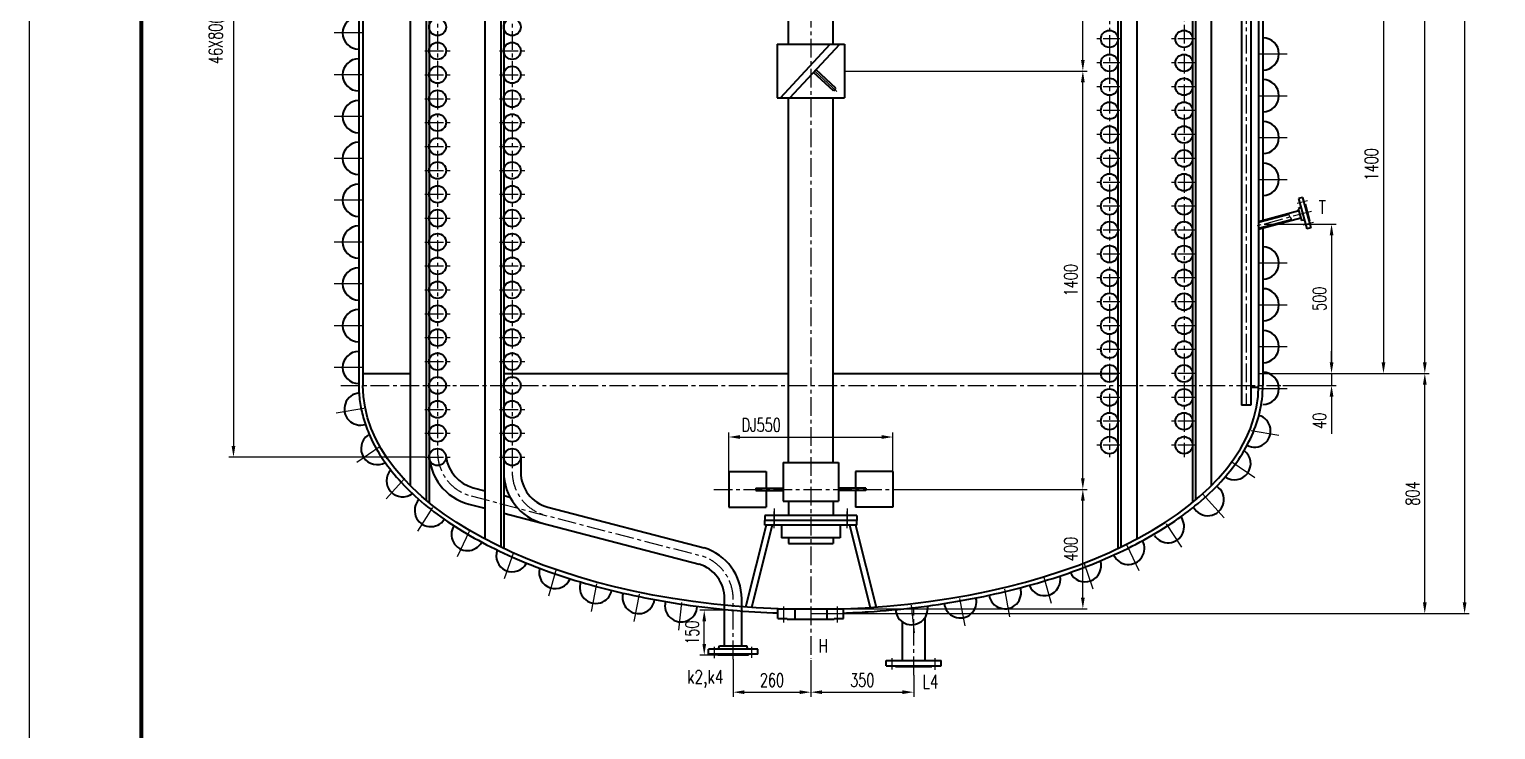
# Model space of a CAD drawing. Extents: x -25301 to -330, y -13680 to -1065.
# Drawn here: x -9240 to -4329, y -9364 to -7020 of the extents above; entities that cross this region are included whole.
import ezdxf
from ezdxf.enums import TextEntityAlignment as Align

# ---------------------------------------------------------------- set-up
doc = ezdxf.new("R2010")
doc.units = 0
doc.header["$LTSCALE"] = 50
doc.header["$MEASUREMENT"] = 0
doc.linetypes.add('CENTER', pattern=[2, 1.25, -0.25, 0.25, -0.25])
doc.layers.get('0').update_dxf_attribs({"linetype": 'CONTINUOUS'})
doc.layers.get('DEFPOINTS').update_dxf_attribs({"linetype": 'CONTINUOUS'})
doc.layers.add('1', color=7, linetype='CONTINUOUS', lineweight=40)
doc.layers.add('2', color=1, linetype='CONTINUOUS', lineweight=40)
doc.layers.add('3', color=3, linetype='CENTER')
doc.styles.add('HZ', font='romans.shx', dxfattribs={"width": 0.7, "bigfont": 'hz1.shx'})
doc.styles.add('HZ1', font='romans.shx', dxfattribs={"width": 0.7, "bigfont": 'hz1.shx'})
doc.dimstyles.new('STANDARD$0', dxfattribs={"dimscale": 15, "dimtxt": 3, "dimasz": 2.5, "dimexe": 1, "dimexo": 0, "dimgap": 1.2, "dimtad": 1, "dimdec": 0, "dimzin": 0, "dimdsep": 46, "dimtxsty": 'HZ1', "dimcen": 0, "dimclrd": 7, "dimclre": 7, "dimclrt": 7, "dimadec": 0, "dimazin": 0, "dimtfac": 1.6, "dimtdec": 0, "dimtmove": 0, "dimatfit": 3, "dimfxl": 1, "dimtolj": 1, "dimtzin": 0, "dimarcsym": 0})

# ---------------------------------------------------------------- blocks, each defined once
blk = doc.blocks.new('*D60')
at = {"color": 7, "linetype": 'ByBlock', "lineweight": -2}
for p, q in [((-5108.7, -4571.8), (-4551.2, -4571.8)), ((-4566.2, -8134.3), (-4566.2, -4609.3)), ((-4963.9, -8171.8), (-4551.2, -8171.8))]:
    blk.add_line(p, q, dxfattribs=at)
at = {"color": 7, "linetype": 'ByBlock'}
for points in [[(-4572.4, -4609.3), (-4559.9, -4609.3), (-4566.2, -4571.8)], [(-4572.4, -8134.3), (-4559.9, -8134.3), (-4566.2, -8171.8)]]:
    blk.add_solid(points, dxfattribs=at)
at = {"layer": 'DEFPOINTS', "color": 0, "linetype": 'ByBlock'}
for p in [(-5108.7, -4571.8), (-4566.2, -4571.8), (-4963.9, -8171.8)]:
    blk.add_point(p, dxfattribs=at)
at = {"color": 7, "linetype": 'ByBlock', "insert": (-4606.7, -6371.8), "char_height": 45, "attachment_point": 5, "rotation": 90, "style": 'HZ1'}
blk.add_mtext('\\A1;3600', dxfattribs=at)
blk = doc.blocks.new('*D61')
at = {"color": 7, "linetype": 'ByBlock', "lineweight": -2}
for p, q in [((-8455.5, -4771.8), (-8571.4, -4771.8)), ((-8556.4, -4809.3), (-8556.4, -8414.3)), ((-7915.1, -8451.8), (-8571.4, -8451.8))]:
    blk.add_line(p, q, dxfattribs=at)
at = {"color": 7, "linetype": 'ByBlock'}
for points in [[(-8562.7, -4809.3), (-8550.2, -4809.3), (-8556.4, -4771.8)], [(-8562.7, -8414.3), (-8550.2, -8414.3), (-8556.4, -8451.8)]]:
    blk.add_solid(points, dxfattribs=at)
at = {"layer": 'DEFPOINTS', "color": 0, "linetype": 'ByBlock'}
for p in [(-8455.5, -4771.8), (-8556.4, -8451.8), (-7915.1, -8451.8)]:
    blk.add_point(p, dxfattribs=at)
at = {"color": 7, "linetype": 'ByBlock', "insert": (-8608.7, -6977.7), "char_height": 45, "attachment_point": 5, "rotation": 90, "style": 'HZ1'}
blk.add_mtext('\\A1;46X80(=3680)', dxfattribs=at)
blk = doc.blocks.new('*D62')
at = {"color": 7, "lineweight": -2}
for p, q in [((-4629, -8171.8), (-4551.2, -8171.8)), ((-4566.2, -8938.3), (-4566.2, -8209.3)), ((-6622.7, -8975.8), (-4551.2, -8975.8))]:
    blk.add_line(p, q, dxfattribs=at)
at = {"color": 7}
for points in [[(-4572.4, -8209.3), (-4559.9, -8209.3), (-4566.2, -8171.8)], [(-4572.4, -8938.3), (-4559.9, -8938.3), (-4566.2, -8975.8)]]:
    blk.add_solid(points, dxfattribs=at)
at = {"layer": 'DEFPOINTS', "color": 0}
for p in [(-4629, -8171.8), (-4566.2, -8171.8), (-6622.7, -8975.8)]:
    blk.add_point(p, dxfattribs=at)
at = {"color": 7, "insert": (-4606.7, -8573.8), "char_height": 45, "attachment_point": 5, "rotation": 90, "style": 'HZ1'}
blk.add_mtext('\\A1;804', dxfattribs=at)
blk = doc.blocks.new('*D63')
at = {"color": 7, "lineweight": -2}
for p, q in [((-6297.7, -8559.8), (-5696.5, -8559.8)), ((-5711.5, -8922.3), (-5711.5, -8597.3)), ((-6622.7, -8959.8), (-5696.5, -8959.8))]:
    blk.add_line(p, q, dxfattribs=at)
at = {"color": 7}
for points in [[(-5717.8, -8597.3), (-5705.3, -8597.3), (-5711.5, -8559.8)], [(-5717.8, -8922.3), (-5705.3, -8922.3), (-5711.5, -8959.8)]]:
    blk.add_solid(points, dxfattribs=at)
at = {"layer": 'DEFPOINTS', "color": 0}
for p in [(-6297.7, -8559.8), (-5711.5, -8559.8), (-6622.7, -8959.8)]:
    blk.add_point(p, dxfattribs=at)
at = {"color": 7, "insert": (-5752, -8759.8), "char_height": 45, "attachment_point": 5, "rotation": 90, "style": 'HZ1'}
blk.add_mtext('\\A1;400', dxfattribs=at)
blk = doc.blocks.new('*D64')
at = {"color": 7, "lineweight": -2}
for p, q in [((-6278.1, -9182.2), (-6278.1, -9253.8)), ((-6622.7, -9192.6), (-6622.7, -9253.8)), ((-6585.2, -9238.8), (-6315.6, -9238.8))]:
    blk.add_line(p, q, dxfattribs=at)
at = {"color": 7}
for points in [[(-6585.2, -9232.5), (-6585.2, -9245), (-6622.7, -9238.8)], [(-6315.6, -9232.5), (-6315.6, -9245), (-6278.1, -9238.8)]]:
    blk.add_solid(points, dxfattribs=at)
at = {"layer": 'DEFPOINTS', "color": 0}
for p in [(-6278.1, -9182.2), (-6622.7, -9192.6), (-6278.1, -9238.8)]:
    blk.add_point(p, dxfattribs=at)
at = {"color": 7, "insert": (-6450.4, -9198.3), "char_height": 45, "attachment_point": 5, "style": 'HZ1'}
blk.add_mtext('\\A1;350', dxfattribs=at)
blk = doc.blocks.new('*D65')
at = {"color": 7, "lineweight": -2}
for p, q in [((-6882.7, -9128.5), (-6882.7, -9253.8)), ((-6622.7, -9131.5), (-6622.7, -9253.8)), ((-6845.2, -9238.8), (-6660.2, -9238.8))]:
    blk.add_line(p, q, dxfattribs=at)
at = {"color": 7}
for points in [[(-6845.2, -9232.5), (-6845.2, -9245), (-6882.7, -9238.8)], [(-6660.2, -9232.5), (-6660.2, -9245), (-6622.7, -9238.8)]]:
    blk.add_solid(points, dxfattribs=at)
at = {"layer": 'DEFPOINTS', "color": 0}
for p in [(-6882.7, -9128.5), (-6622.7, -9131.5), (-6622.7, -9238.8)]:
    blk.add_point(p, dxfattribs=at)
at = {"color": 7, "insert": (-6752.7, -9198.3), "char_height": 45, "attachment_point": 5, "style": 'HZ1'}
blk.add_mtext('\\A1;260', dxfattribs=at)
blk = doc.blocks.new('*D66')
at = {"color": 7, "lineweight": -2}
for p, q in [((-6882.7, -8964.5), (-6994.6, -8964.5)), ((-6979.6, -9076.9), (-6979.6, -9002)), ((-6882.7, -9114.4), (-6994.6, -9114.4))]:
    blk.add_line(p, q, dxfattribs=at)
at = {"color": 7}
for points in [[(-6985.8, -9002), (-6973.3, -9002), (-6979.6, -8964.5)], [(-6985.8, -9076.9), (-6973.3, -9076.9), (-6979.6, -9114.4)]]:
    blk.add_solid(points, dxfattribs=at)
at = {"layer": 'DEFPOINTS', "color": 0}
for p in [(-6979.6, -8964.5), (-6882.7, -8964.5), (-6882.7, -9114.4)]:
    blk.add_point(p, dxfattribs=at)
at = {"color": 7, "insert": (-7020.1, -9039.4), "char_height": 45, "attachment_point": 5, "rotation": 90, "style": 'HZ1'}
blk.add_mtext('\\A1;150', dxfattribs=at)
blk = doc.blocks.new('*D69')
at = {"color": 7, "lineweight": -2}
for p, q in [((-6510.2, -7159.4), (-5696.5, -7159.4)), ((-5711.5, -8522.3), (-5711.5, -7196.9)), ((-6297.7, -8559.8), (-5696.5, -8559.8))]:
    blk.add_line(p, q, dxfattribs=at)
at = {"color": 7}
for points in [[(-5717.8, -7196.9), (-5705.3, -7196.9), (-5711.5, -7159.4)], [(-5717.8, -8522.3), (-5705.3, -8522.3), (-5711.5, -8559.8)]]:
    blk.add_solid(points, dxfattribs=at)
at = {"layer": 'DEFPOINTS', "color": 0}
for p in [(-6510.2, -7159.4), (-5711.5, -7159.4), (-6297.7, -8559.8)]:
    blk.add_point(p, dxfattribs=at)
at = {"color": 7, "insert": (-5752, -7859.6), "char_height": 45, "attachment_point": 5, "rotation": 90, "style": 'HZ1'}
blk.add_mtext('\\A1;1400', dxfattribs=at)
blk = doc.blocks.new('*D70')
at = {"color": 7, "lineweight": -2}
for p, q in [((-4878.5, -8134.3), (-4878.5, -8096.8)), ((-5122.7, -8171.8), (-4863.5, -8171.8)), ((-4878.5, -8171.8), (-4878.5, -8211.8)), ((-5041.6, -8211.8), (-4863.5, -8211.8)), ((-4878.5, -8249.3), (-4878.5, -8373.8))]:
    blk.add_line(p, q, dxfattribs=at)
at = {"color": 7}
for points in [[(-4884.7, -8134.3), (-4872.2, -8134.3), (-4878.5, -8171.8)], [(-4884.7, -8249.3), (-4872.2, -8249.3), (-4878.5, -8211.8)]]:
    blk.add_solid(points, dxfattribs=at)
at = {"layer": 'DEFPOINTS', "color": 0}
for p in [(-5122.7, -8171.8), (-5041.6, -8211.8), (-4878.5, -8211.8)]:
    blk.add_point(p, dxfattribs=at)
at = {"color": 7, "insert": (-4919, -8330.3), "char_height": 45, "attachment_point": 5, "rotation": 90, "style": 'HZ1'}
blk.add_mtext('\\A1;40', dxfattribs=at)
blk = doc.blocks.new('*D71')
at = {"color": 7, "linetype": 'ByBlock', "lineweight": -2}
for p, q in [((-5897.5, -5759.4), (-5696.5, -5759.4)), ((-5711.5, -7121.9), (-5711.5, -5796.9)), ((-6510.2, -7159.4), (-5696.5, -7159.4))]:
    blk.add_line(p, q, dxfattribs=at)
at = {"color": 7, "linetype": 'ByBlock'}
for points in [[(-5717.8, -5796.9), (-5705.3, -5796.9), (-5711.5, -5759.4)], [(-5717.8, -7121.9), (-5705.3, -7121.9), (-5711.5, -7159.4)]]:
    blk.add_solid(points, dxfattribs=at)
at = {"layer": 'DEFPOINTS', "color": 0, "linetype": 'ByBlock'}
for p in [(-5897.5, -5759.4), (-5711.5, -5759.4), (-6510.2, -7159.4)]:
    blk.add_point(p, dxfattribs=at)
at = {"color": 7, "linetype": 'ByBlock', "insert": (-5752, -6459.4), "char_height": 45, "attachment_point": 5, "rotation": 90, "style": 'HZ1'}
blk.add_mtext('\\A1;1400', dxfattribs=at)
blk = doc.blocks.new('*D85')
at = {"color": 7, "lineweight": -2}
for p, q in [((-5122.7, -6771.8), (-4689.5, -6771.8)), ((-4704.5, -6809.3), (-4704.5, -8134.3)), ((-4963.9, -8171.8), (-4689.5, -8171.8))]:
    blk.add_line(p, q, dxfattribs=at)
at = {"color": 7}
for points in [[(-4710.8, -6809.3), (-4698.3, -6809.3), (-4704.5, -6771.8)], [(-4710.8, -8134.3), (-4698.3, -8134.3), (-4704.5, -8171.8)]]:
    blk.add_solid(points, dxfattribs=at)
at = {"layer": 'DEFPOINTS', "color": 0}
for p in [(-5122.7, -6771.8), (-4963.9, -8171.8), (-4704.5, -8171.8)]:
    blk.add_point(p, dxfattribs=at)
at = {"color": 7, "insert": (-4745, -7471.8), "char_height": 45, "attachment_point": 5, "rotation": 90, "style": 'HZ1'}
blk.add_mtext('\\A1;1400', dxfattribs=at)
blk = doc.blocks.new('*D86')
at = {"color": 7, "lineweight": -2}
for p, q in [((-5104.7, -7671.8), (-4863.5, -7671.8)), ((-4878.5, -7709.3), (-4878.5, -8134.3)), ((-4993.1, -8171.8), (-4863.5, -8171.8))]:
    blk.add_line(p, q, dxfattribs=at)
at = {"color": 7}
for points in [[(-4884.7, -7709.3), (-4872.2, -7709.3), (-4878.5, -7671.8)], [(-4884.7, -8134.3), (-4872.2, -8134.3), (-4878.5, -8171.8)]]:
    blk.add_solid(points, dxfattribs=at)
at = {"layer": 'DEFPOINTS', "color": 0}
for p in [(-5104.7, -7671.8), (-4993.1, -8171.8), (-4878.5, -8171.8)]:
    blk.add_point(p, dxfattribs=at)
at = {"color": 7, "insert": (-4919, -7921.8), "char_height": 45, "attachment_point": 5, "rotation": 90, "style": 'HZ1'}
blk.add_mtext('\\A1;500', dxfattribs=at)
blk = doc.blocks.new('*D87')
at = {"color": 7, "lineweight": -2}
for p, q in [((-6897.7, -8499.8), (-6897.7, -8369.5)), ((-6860.2, -8384.5), (-6385.2, -8384.5)), ((-6347.7, -8499.8), (-6347.7, -8369.5))]:
    blk.add_line(p, q, dxfattribs=at)
at = {"color": 7}
for points in [[(-6860.2, -8378.2), (-6860.2, -8390.7), (-6897.7, -8384.5)], [(-6385.2, -8378.2), (-6385.2, -8390.7), (-6347.7, -8384.5)]]:
    blk.add_solid(points, dxfattribs=at)
at = {"layer": 'DEFPOINTS', "color": 0}
for p in [(-6347.7, -8384.5), (-6897.7, -8499.8), (-6347.7, -8499.8)]:
    blk.add_point(p, dxfattribs=at)
at = {"color": 7, "insert": (-6788.7, -8344), "char_height": 45, "attachment_point": 5, "style": 'HZ1'}
blk.add_mtext('\\A1;DJ550', dxfattribs=at)
blk = doc.blocks.new('*D91')
at = {"color": 7, "lineweight": -2}
for p, q in [((-6622.7, -1390.4), (-4417.9, -1390.4)), ((-4432.9, -1427.9), (-4432.9, -8938.3)), ((-6622.7, -8975.8), (-4417.9, -8975.8))]:
    blk.add_line(p, q, dxfattribs=at)
at = {"color": 7}
for points in [[(-4439.1, -1427.9), (-4426.6, -1427.9), (-4432.9, -1390.4)], [(-4439.1, -8938.3), (-4426.6, -8938.3), (-4432.9, -8975.8)]]:
    blk.add_solid(points, dxfattribs=at)
at = {"layer": 'DEFPOINTS', "color": 0}
for p in [(-6622.7, -1390.4), (-6622.7, -8975.8), (-4432.9, -8975.8)]:
    blk.add_point(p, dxfattribs=at)
at = {"color": 7, "insert": (-4473.4, -5183.1), "char_height": 45, "attachment_point": 5, "rotation": 90, "style": 'HZ1'}
blk.add_mtext('\\A1;~7585', dxfattribs=at)

msp = doc.modelspace()

# ---------------------------------------------------------------- linework, layer by layer
for p, q in [((-9240.2, -1064.7), (-9240.2, -13679.7)), ((-6535.7, -7227.5), (-6609.1, -7159.4))]:
    msp.add_line(p, q)
at = {"const_width": 13.5}
msp.add_lwpolyline([(-480.2, -13529.7), (-480.2, -1214.7), (-8865.2, -1214.7), (-8865.2, -13529.7)], dxfattribs=at)
for centre, radius, start, end in [((-5004.8, -7635.6), 17.8, 184.1759, 225.9247), ((-5024.9, -7658.4), 12.7, 352.5653, 52.1564)]:
    msp.add_arc(centre, radius, start, end)
at = {"layer": '1', "color": 1}
for p, q in [((-5180.3, -4538.5), (-5180.3, -8277.9)), ((-5148.3, -4538.5), (-5148.3, -8277.9)), ((-7714.2, -4800.3), (-7714.2, -8726.3)), ((-7661.2, -4800.3), (-7661.2, -8753)), ((-7651.2, -4800.3), (-7651.2, -8757.8)), ((-5594.2, -4800.3), (-5594.2, -8757.8)), ((-5584.2, -4800.3), (-5584.2, -8753)), ((-5531.2, -4800.3), (-5531.2, -8726.3)), ((-5344.2, -4800.3), (-5344.2, -8604.1)), ((-5334.2, -4800.3), (-5334.2, -8595.8)), ((-5281.2, -4800.3), (-5281.2, -8547.4)), ((-6697.7, -7069.4), (-6697.7, -5849.4)), ((-6547.7, -7069.4), (-6547.7, -5849.4)), ((-7964.2, -6423.3), (-7964.2, -8547.4)), ((-7911.2, -6423.3), (-7911.2, -8595.8)), ((-7901.2, -6423.3), (-7901.2, -8604.1)), ((-8136.7, -6703.3), (-8136.7, -8211.8)), ((-8122.7, -6703.3), (-8122.7, -8211.8)), ((-5122.7, -6788.1), (-5122.7, -8211.8)), ((-5108.7, -6793.2), (-5108.7, -7658.9)), ((-6697.7, -8469.8), (-6697.7, -7249.4)), ((-6547.7, -8469.8), (-6547.7, -7249.4)), ((-5108.7, -7684.8), (-5108.7, -8211.8)), ((-8122.7, -8171.8), (-7964.2, -8171.8)), ((-7651.2, -8171.8), (-6697.7, -8171.8)), ((-6547.7, -8171.8), (-5594.2, -8171.8)), ((-5148.3, -8218.1), (-5122.7, -8218.1)), ((-6715.2, -8469.8), (-6715.2, -8599.8)), ((-6715.2, -8469.8), (-6530.2, -8469.8)), ((-6530.2, -8469.8), (-6530.2, -8599.8)), ((-6897.7, -8499.8), (-6897.7, -8619.8)), ((-6897.7, -8499.8), (-6772.7, -8499.8)), ((-6772.7, -8499.8), (-6772.7, -8555.8)), ((-6472.7, -8499.8), (-6472.7, -8555.8)), ((-6347.7, -8499.8), (-6472.7, -8499.8)), ((-6347.7, -8499.8), (-6347.7, -8619.8)), ((-7753.3, -8554.2), (-7714.2, -8564.4)), ((-6807, -8555.8), (-6715.2, -8555.8)), ((-6807, -8555.8), (-6807, -8563.8)), ((-6807, -8563.8), (-6715.2, -8563.8)), ((-6772.7, -8563.8), (-6772.7, -8619.8)), ((-6438.4, -8555.8), (-6530.2, -8555.8)), ((-6438.4, -8563.8), (-6530.2, -8563.8)), ((-6472.7, -8563.8), (-6472.7, -8619.8)), ((-6438.4, -8555.8), (-6438.4, -8563.8)), ((-7767.7, -8609.3), (-7714.2, -8623.2)), ((-6897.7, -8619.8), (-6772.7, -8619.8)), ((-6715.2, -8599.8), (-6530.2, -8599.8)), ((-6347.7, -8619.8), (-6472.7, -8619.8))]:
    msp.add_line(p, q, dxfattribs=at)
for centre, radius, start, end in [((-8136.7, -7031.8), 54, 90, 270), ((-5108.7, -7101.8), 54, 270, 90), ((-8136.7, -7171.8), 54, 90, 270), ((-5108.7, -7241.8), 54, 270, 90), ((-8136.7, -7311.8), 54, 90, 270), ((-5108.7, -7381.8), 54, 270, 90), ((-8136.7, -7451.8), 54, 90, 270), ((-5108.7, -7521.8), 54, 270, 90), ((-8136.7, -7591.8), 54, 90, 270), ((-8136.7, -7731.8), 54, 90, 270), ((-5108.7, -7801.8), 54, 270, 90), ((-8136.7, -7871.8), 54, 90, 270), ((-5108.7, -7941.8), 54, 270, 90), ((-8136.7, -8011.8), 54, 90, 270), ((-5108.7, -8081.8), 54, 270, 90), ((-8136.7, -8151.8), 54, 90, 270), ((-5108.7, -8221.8), 54, 270, 90), ((-8131.1, -8290.8), 54, 95.0862, 287.7241), ((-5136.4, -8364.2), 54, 242.5476, 74.2877), ((-8075.2, -8423), 54, 124.3342, 300.5587), ((-7722.7, -8436.6), 178.5, 180, 255.4139), ((-5203.2, -8473.8), 54, 234.4365, 53.9601), ((-7989.7, -8530.8), 54, 138.0457, 307.203), ((-7720.9, -8433.9), 124.6, 188.2879, 254.9264), ((-7895.6, -8630.6), 54, 136.9931, 327.0595), ((-5293.1, -8593.9), 54, 208.0207, 56.3202), ((-7772.4, -8710.8), 54, 147.4291, 331.6462), ((-5426.2, -8684.7), 54, 212.9405, 37.7492), ((-5559.2, -8757.3), 54, 204.491, 28.3691), ((-7622.7, -8781.9), 54, 159.2872, 332.7904), ((-7478.6, -8838), 54, 166.926, 337.0813), ((-5704.2, -8815.5), 54, 204.4253, 17.7063), ((-7342.7, -8887.7), 54, 160.6065, 349.0123), ((-5972.3, -8905.5), 54, 189.2657, 17.6128), ((-5840.4, -8861.8), 54, 200.8349, 13.074), ((-7199.6, -8921.8), 54, 164.162, 351.3682), ((-7057.1, -8949.5), 54, 164.5409, 357.5174), ((-6121.9, -8936.4), 54, 185.8628, 14.1009), ((-6285.1, -8958.9), 54, 183.6323, 9.4752)]:
    msp.add_arc(centre, radius, start, end, dxfattribs=at)
at = {"layer": '2'}
for p, q in [((-6735.2, -7069.4), (-6735.2, -7249.4)), ((-6735.2, -7069.4), (-6510.2, -7069.4)), ((-6724.6, -7249.4), (-6557.5, -7069.4)), ((-6692.6, -7249.4), (-6525.5, -7069.4)), ((-6510.2, -7069.4), (-6510.2, -7249.4)), ((-6547.2, -7225.1), (-6613.2, -7163.8)), ((-6539, -7216.3), (-6605, -7155)), ((-6547.2, -7225.1), (-6539, -7216.3)), ((-6735.2, -7249.4), (-6510.2, -7249.4)), ((-4975.4, -7582.8), (-4988.9, -7586.4)), ((-4988.9, -7586.4), (-4961.7, -7687.9)), ((-4975.4, -7582.8), (-4948.2, -7684.2)), ((-4967.4, -7605), (-4969.3, -7605.5)), ((-4967.4, -7605), (-4952.3, -7661)), ((-4988.2, -7627.7), (-5122.7, -7663.7)), ((-5022.1, -7639.8), (-5122.7, -7666.8)), ((-4981.7, -7651.8), (-5122.7, -7689.6)), ((-5012.3, -7656.9), (-5122.7, -7686.5)), ((-4981.1, -7615.4), (-4990.2, -7620.1)), ((-4990.2, -7620.1), (-4979.7, -7659.4)), ((-4969.5, -7658.9), (-4979.7, -7659.4)), ((-4952.3, -7661), (-4954.3, -7661.5)), ((-4948.2, -7684.2), (-4961.7, -7687.9)), ((-5148.3, -8277.9), (-5180.3, -8277.9)), ((-7594.2, -8451.8), (-7594.2, -8501.7)), ((-7651.2, -8580.8), (-7629.9, -8586.3)), ((-7651.2, -8639.6), (-6996.6, -8810)), ((-7503.3, -8619.2), (-6979.7, -8755.5)), ((-6697.7, -8599.8), (-6697.7, -8647.6)), ((-6547.7, -8599.8), (-6547.7, -8647.6)), ((-6772, -8679.8), (-6841.5, -8953.8)), ((-6752, -8679.8), (-6821.8, -8955.2)), ((-6468.4, -8647.6), (-6777, -8647.6)), ((-6777, -8647.6), (-6777, -8663.7)), ((-6495.2, -8663.7), (-6777, -8663.7)), ((-6468.4, -8663.7), (-6777, -8663.7)), ((-6777, -8679.8), (-6777, -8663.7)), ((-6468.4, -8679.8), (-6777, -8679.8)), ((-6721.2, -8679.8), (-6721.2, -8722.1)), ((-6524.2, -8679.8), (-6524.2, -8722.1)), ((-6493.5, -8679.8), (-6423.7, -8955.2)), ((-6473.5, -8679.8), (-6404, -8953.8)), ((-6468.4, -8647.6), (-6468.4, -8663.7)), ((-6468.4, -8679.8), (-6468.4, -8663.7)), ((-6524.2, -8722.1), (-6721.2, -8722.1)), ((-6697.7, -8722.1), (-6697.7, -8740.8)), ((-6697.7, -8740.8), (-6547.7, -8740.8)), ((-6547.7, -8722.1), (-6547.7, -8740.8)), ((-6911.2, -9084.1), (-6911.2, -8926)), ((-6854.2, -9084.1), (-6854.2, -8926)), ((-6733.2, -8959.8), (-6513.2, -8959.8)), ((-6733.2, -8991.6), (-6733.2, -8959.8)), ((-6676.7, -8959.8), (-6676.7, -8994.6)), ((-6568.7, -8959.8), (-6568.7, -8994.6)), ((-6513.2, -8991.6), (-6513.2, -8959.8)), ((-6733.2, -8991.6), (-6702.2, -8991.6)), ((-6702.2, -8994.6), (-6702.2, -8991.6)), ((-6702.2, -8994.6), (-6544.2, -8994.6)), ((-6544.2, -8991.6), (-6513.2, -8991.6)), ((-6544.2, -8994.6), (-6544.2, -8991.6)), ((-6316.1, -9133.2), (-6316.1, -9003.2)), ((-6240.1, -9133.2), (-6240.1, -8988.7)), ((-6932.4, -9094.4), (-6928.2, -9084.1)), ((-6928.2, -9084.1), (-6837.3, -9084.1)), ((-6833.1, -9094.4), (-6837.3, -9084.1)), ((-6800.2, -9094.4), (-6965.2, -9094.4)), ((-6965.2, -9111.4), (-6965.2, -9094.4)), ((-6800.2, -9111.4), (-6965.2, -9111.4)), ((-6933.7, -9114.4), (-6933.7, -9111.4)), ((-6831.7, -9114.4), (-6933.7, -9114.4)), ((-6831.7, -9114.4), (-6831.7, -9111.4)), ((-6800.2, -9111.4), (-6800.2, -9094.4)), ((-6370.1, -9150.2), (-6370.1, -9133.2)), ((-6370.1, -9133.2), (-6186.1, -9133.2)), ((-6186.1, -9150.2), (-6186.1, -9133.2)), ((-6370.1, -9150.2), (-6186.1, -9150.2)), ((-6338.6, -9153.2), (-6338.6, -9150.2)), ((-6338.6, -9153.2), (-6217.6, -9153.2)), ((-6217.6, -9153.2), (-6217.6, -9150.2))]:
    msp.add_line(p, q, dxfattribs=at)
for centre in [(-7872.7, -7011.8), (-7622.7, -7011.8), (-7872.7, -7091.8), (-7622.7, -7091.8), (-5622.7, -7051.8), (-5372.7, -7051.8), (-5622.7, -7131.8), (-5372.7, -7131.8), (-7872.7, -7171.8), (-7622.7, -7171.8), (-5622.7, -7211.8), (-5372.7, -7211.8), (-7872.7, -7251.8), (-7622.7, -7251.8), (-5622.7, -7291.8), (-5372.7, -7291.8), (-7872.7, -7331.8), (-7622.7, -7331.8), (-5622.7, -7371.8), (-5372.7, -7371.8), (-7872.7, -7411.8), (-7622.7, -7411.8), (-7872.7, -7491.8), (-7622.7, -7491.8), (-5622.7, -7451.8), (-5372.7, -7451.8), (-5622.7, -7531.8), (-5372.7, -7531.8), (-7872.7, -7571.8), (-7622.7, -7571.8), (-5622.7, -7611.8), (-5372.7, -7611.8), (-7872.7, -7651.8), (-7622.7, -7651.8), (-7872.7, -7731.8), (-7622.7, -7731.8), (-5622.7, -7691.8), (-5372.7, -7691.8), (-5622.7, -7771.8), (-5372.7, -7771.8), (-7872.7, -7811.8), (-7622.7, -7811.8), (-5622.7, -7851.8), (-5372.7, -7851.8), (-7872.7, -7891.8), (-7622.7, -7891.8), (-5622.7, -7931.8), (-5372.7, -7931.8), (-7872.7, -7971.8), (-7622.7, -7971.8), (-5622.7, -8011.8), (-5372.7, -8011.8), (-7872.7, -8051.8), (-7622.7, -8051.8), (-7872.7, -8131.8), (-7622.7, -8131.8), (-5622.7, -8091.8), (-5372.7, -8091.8), (-5622.7, -8171.8), (-5372.7, -8171.8), (-7872.7, -8211.8), (-7622.7, -8211.8), (-5622.7, -8251.8), (-5372.7, -8251.8), (-7872.7, -8291.8), (-7622.7, -8291.8), (-7872.7, -8371.8), (-7622.7, -8371.8), (-5622.7, -8331.8), (-5372.7, -8331.8), (-5622.7, -8411.8), (-5372.7, -8411.8), (-7872.7, -8451.8), (-7622.7, -8451.8)]:
    msp.add_circle(centre, 28.5, dxfattribs=at)
for centre, radius, start, end in [((-7472.7, -8501.7), 178.5, 180, 255.4139), ((-7472.7, -8501.7), 121.5, 180, 255.4139), ((-7032.7, -8926), 178.5, 0, 72.707), ((-7032.7, -8926), 121.5, 0, 72.707)]:
    msp.add_arc(centre, radius, start, end, dxfattribs=at)
at = {"layer": '2', "extrusion": (0, 0, -1)}
msp.add_ellipse((-6622.7, -8211.8), major_axis=(-1500, 0), ratio=0.5, start_param=4.785498, end_param=6.283185, dxfattribs=at)
at = {"layer": '2'}
msp.add_ellipse((-6622.7, -8211.8), major_axis=(1500, 0), ratio=0.5, start_param=4.785498, end_param=6.283185, dxfattribs=at)
for points, knots in [([(-8136.7, -8211.8), (-8136.7, -8229.9), (-8135.5, -8247.9), (-8130.5, -8283.8), (-8126.7, -8301.8), (-8116.8, -8337.4), (-8110.5, -8355.1), (-8091.7, -8399.5), (-8077.5, -8425.9), (-8043.7, -8477.8), (-8024.1, -8503.3), (-7979.6, -8552.8), (-7954.8, -8576.9), (-7900.3, -8623.7), (-7870.7, -8646.2), (-7806.8, -8689.7), (-7772.5, -8710.5), (-7700, -8750.2), (-7661.6, -8769), (-7581.1, -8804.5), (-7539, -8821.2), (-7451.6, -8852.2), (-7406.2, -8866.6), (-7312.7, -8892.8), (-7264.6, -8904.6), (-7166.2, -8925.6), (-7115.9, -8934.8), (-7013.6, -8950.5), (-6961.6, -8957), (-6856.6, -8967.2), (-6803.5, -8970.9), (-6744.6, -8973.4), (-6738.9, -8973.6), (-6733.2, -8973.8)], [0, 0, 0, 0, 0.069542, 0.069542, 0.139085, 0.139085, 0.208627, 0.208627, 0.315082, 0.315082, 0.421536, 0.421536, 0.527991, 0.527991, 0.634445, 0.634445, 0.740899, 0.740899, 0.847354, 0.847354, 0.953808, 0.953808, 1.060263, 1.060263, 1.166717, 1.166717, 1.273171, 1.273171, 1.379626, 1.379626, 1.48608, 1.48608, 1.49745, 1.49745, 1.49745, 1.49745]), ([(-6513.2, -8973.8), (-6485.4, -8972.8), (-6457.7, -8971.4), (-6377, -8966.2), (-6324.4, -8961.4), (-6220.3, -8949), (-6168.9, -8941.3), (-6068.1, -8923.4), (-6018.6, -8913.2), (-5922.1, -8890), (-5875, -8877.1), (-5783.9, -8848.9), (-5739.8, -8833.6), (-5655.1, -8800.7), (-5614.5, -8783.1), (-5537.1, -8745.8), (-5500.4, -8726.2), (-5431.3, -8684.9), (-5398.8, -8663.3), (-5338.7, -8618.5), (-5311, -8595.3), (-5260.5, -8547.3), (-5237.8, -8522.7), (-5197.6, -8472.1), (-5180.2, -8446.2), (-5150.8, -8393.5), (-5138.9, -8366.7), (-5120.8, -8312.4), (-5114.7, -8285), (-5109.6, -8242.3), (-5108.7, -8227), (-5108.7, -8211.8)], [1.643564, 1.643564, 1.643564, 1.643564, 1.698989, 1.698989, 1.805443, 1.805443, 1.911898, 1.911898, 2.018352, 2.018352, 2.124806, 2.124806, 2.231261, 2.231261, 2.337715, 2.337715, 2.44417, 2.44417, 2.550624, 2.550624, 2.657078, 2.657078, 2.763533, 2.763533, 2.869987, 2.869987, 2.976441, 2.976441, 3.082896, 3.082896, 3.141593, 3.141593, 3.141593, 3.141593])]:
    msp.add_open_spline(points, degree=3, knots=knots, dxfattribs=at)
at = {"layer": '3'}
for p, q in [((-6622.7, -1351.4), (-6622.7, -9127)), ((-5164.3, -4538.5), (-5164.3, -8277.9)), ((-5372.7, -4704.4), (-5372.7, -8451.8)), ((-7872.7, -4725.8), (-7872.7, -8436.6)), ((-7622.7, -4725.8), (-7622.7, -8501.7)), ((-5622.7, -4739.4), (-5622.7, -8451.8)), ((-5580.4, -7051.8), (-5665.1, -7051.8)), ((-5330.4, -7051.8), (-5415.1, -7051.8)), ((-7915.1, -7091.8), (-7830.4, -7091.8)), ((-7665.1, -7091.8), (-7580.4, -7091.8)), ((-5580.4, -7131.8), (-5665.1, -7131.8)), ((-5330.4, -7131.8), (-5415.1, -7131.8)), ((-7915.1, -7171.8), (-7830.4, -7171.8)), ((-7665.1, -7171.8), (-7580.4, -7171.8)), ((-5580.4, -7211.8), (-5665.1, -7211.8)), ((-5330.4, -7211.8), (-5415.1, -7211.8)), ((-7915.1, -7251.8), (-7830.4, -7251.8)), ((-7665.1, -7251.8), (-7580.4, -7251.8)), ((-5580.4, -7291.8), (-5665.1, -7291.8)), ((-5330.4, -7291.8), (-5415.1, -7291.8)), ((-7915.1, -7331.8), (-7830.4, -7331.8)), ((-7665.1, -7331.8), (-7580.4, -7331.8)), ((-7915.1, -7411.8), (-7830.4, -7411.8)), ((-7665.1, -7411.8), (-7580.4, -7411.8)), ((-5580.4, -7371.8), (-5665.1, -7371.8)), ((-5330.4, -7371.8), (-5415.1, -7371.8)), ((-5580.4, -7451.8), (-5665.1, -7451.8)), ((-5330.4, -7451.8), (-5415.1, -7451.8)), ((-7915.1, -7491.8), (-7830.4, -7491.8)), ((-7665.1, -7491.8), (-7580.4, -7491.8)), ((-5580.4, -7531.8), (-5665.1, -7531.8)), ((-5330.4, -7531.8), (-5415.1, -7531.8)), ((-7915.1, -7571.8), (-7830.4, -7571.8)), ((-7665.1, -7571.8), (-7580.4, -7571.8)), ((-5580.4, -7611.8), (-5665.1, -7611.8)), ((-5330.4, -7611.8), (-5415.1, -7611.8)), ((-4958.9, -7593.9), (-4993.3, -7603.1)), ((-7915.1, -7651.8), (-7830.4, -7651.8)), ((-7665.1, -7651.8), (-7580.4, -7651.8)), ((-4946.2, -7629.3), (-5138.2, -7680.8)), ((-5580.4, -7691.8), (-5665.1, -7691.8)), ((-5330.4, -7691.8), (-5415.1, -7691.8)), ((-4938.8, -7666.2), (-4973.9, -7675.6)), ((-7915.1, -7731.8), (-7830.4, -7731.8)), ((-7665.1, -7731.8), (-7580.4, -7731.8)), ((-5580.4, -7771.8), (-5665.1, -7771.8)), ((-5330.4, -7771.8), (-5415.1, -7771.8)), ((-7915.1, -7811.8), (-7830.4, -7811.8)), ((-7665.1, -7811.8), (-7580.4, -7811.8)), ((-5580.4, -7851.8), (-5665.1, -7851.8)), ((-5330.4, -7851.8), (-5415.1, -7851.8)), ((-7915.1, -7891.8), (-7830.4, -7891.8)), ((-7665.1, -7891.8), (-7580.4, -7891.8)), ((-5580.4, -7931.8), (-5665.1, -7931.8)), ((-5330.4, -7931.8), (-5415.1, -7931.8)), ((-7915.1, -7971.8), (-7830.4, -7971.8)), ((-7665.1, -7971.8), (-7580.4, -7971.8)), ((-7915.1, -8051.8), (-7830.4, -8051.8)), ((-7665.1, -8051.8), (-7580.4, -8051.8)), ((-5580.4, -8011.8), (-5665.1, -8011.8)), ((-5330.4, -8011.8), (-5415.1, -8011.8)), ((-5580.4, -8091.8), (-5665.1, -8091.8)), ((-5330.4, -8091.8), (-5415.1, -8091.8)), ((-7915.1, -8131.8), (-7830.4, -8131.8)), ((-7665.1, -8131.8), (-7580.4, -8131.8)), ((-5580.4, -8171.8), (-5665.1, -8171.8)), ((-5330.4, -8171.8), (-5415.1, -8171.8)), ((-8196.9, -8211.8), (-5048.6, -8211.8)), ((-7915.1, -8211.8), (-7830.4, -8211.8)), ((-7665.1, -8211.8), (-7580.4, -8211.8)), ((-7915.1, -8291.8), (-7830.4, -8291.8)), ((-7665.1, -8291.8), (-7580.4, -8291.8)), ((-5580.4, -8251.8), (-5665.1, -8251.8)), ((-5330.4, -8251.8), (-5415.1, -8251.8)), ((-5580.4, -8331.8), (-5665.1, -8331.8)), ((-5330.4, -8331.8), (-5415.1, -8331.8)), ((-7915.1, -8371.8), (-7830.4, -8371.8)), ((-7665.1, -8371.8), (-7580.4, -8371.8)), ((-5580.4, -8411.8), (-5665.1, -8411.8)), ((-5330.4, -8411.8), (-5415.1, -8411.8)), ((-7915.1, -8451.8), (-7830.4, -8451.8)), ((-7665.1, -8451.8), (-7580.4, -8451.8)), ((-7760.5, -8581.8), (-6988.2, -8782.8)), ((-6947.7, -8559.8), (-6297.7, -8559.8)), ((-6745.1, -8624.1), (-6745.1, -8679.9)), ((-6745.1, -8689.4), (-6745.1, -8633.5)), ((-6500.4, -8624.1), (-6500.4, -8679.9)), ((-6500.4, -8689.4), (-6500.4, -8633.5)), ((-6882.7, -9128.5), (-6882.7, -8926)), ((-6713.2, -9005.1), (-6713.2, -8951.9)), ((-6533.2, -9005.1), (-6533.2, -8951.9)), ((-6278.1, -9182.2), (-6278.1, -8961.4)), ((-6945.2, -9124.8), (-6945.2, -9086.4)), ((-6820.2, -9124.1), (-6820.2, -9086.4)), ((-6350.1, -9162.9), (-6350.1, -9125.3)), ((-6206.1, -9163.6), (-6206.1, -9125.3))]:
    msp.add_line(p, q, dxfattribs=at)
at = {"layer": '3', "color": 0, "ltscale": 3}
for p, q in [((-8125.2, -7031.8), (-8218.9, -7031.8)), ((-5120.3, -7101.8), (-5026.6, -7101.8)), ((-8125.2, -7171.8), (-8218.9, -7171.8)), ((-5120.3, -7241.8), (-5026.6, -7241.8)), ((-8125.2, -7311.8), (-8218.9, -7311.8)), ((-5120.3, -7381.8), (-5026.6, -7381.8)), ((-8125.2, -7451.8), (-8218.9, -7451.8)), ((-5120.3, -7521.8), (-5026.6, -7521.8)), ((-8125.2, -7591.8), (-8218.9, -7591.8)), ((-8125.2, -7731.8), (-8218.9, -7731.8)), ((-5120.3, -7801.8), (-5026.6, -7801.8)), ((-8125.2, -7871.8), (-8218.9, -7871.8)), ((-5120.3, -7941.8), (-5026.6, -7941.8)), ((-8125.2, -8011.8), (-8218.9, -8011.8)), ((-5120.3, -8081.8), (-5026.6, -8081.8)), ((-8125.2, -8151.8), (-8218.9, -8151.8)), ((-5120.3, -8221.8), (-5026.6, -8221.8)), ((-8119.7, -8288.8), (-8212.1, -8305.1)), ((-5147.8, -8362.2), (-5055.4, -8378.4)), ((-8065.6, -8416.5), (-8143, -8469.3)), ((-5212.7, -8467.3), (-5135.3, -8520.2)), ((-7981.9, -8522.3), (-8045.1, -8591.5)), ((-5310.4, -8575), (-5237.7, -8654.6)), ((-7889.4, -8620.9), (-7940.2, -8699.7)), ((-5432.4, -8675), (-5381.6, -8753.8)), ((-7767.5, -8700.3), (-7807.4, -8785.2)), ((-7619, -8770.9), (-7649.3, -8859.6)), ((-5564.2, -8746.9), (-5524.2, -8831.7)), ((-7475.3, -8826.9), (-7501.8, -8916.8)), ((-5708, -8804.6), (-5677.7, -8893.3)), ((-7340.6, -8876.4), (-7358, -8968.5)), ((-5843.7, -8850.7), (-5817.2, -8940.7)), ((-7197.5, -8910.5), (-7214.9, -9002.6)), ((-7055.8, -8938), (-7066.1, -9031.2)), ((-6124.1, -8925), (-6106.6, -9017.1)), ((-5974.4, -8894.1), (-5956.9, -8986.2)), ((-6286.4, -8947.4), (-6276.1, -9040.6))]:
    msp.add_line(p, q, dxfattribs=at)
at = {"layer": '3'}
for centre, start, end in [((-7722.7, -8436.6), 180, 255.4139), ((-7472.7, -8501.7), 180, 255.4139), ((-7032.7, -8926), 0, 72.707)]:
    msp.add_arc(centre, 150, start, end, dxfattribs=at)

# ---------------------------------------------------------------- texts
at = {"style": 'HZ', "width": 0.75}
for s, p in [('T', (-4909.4, -7615.1)), ('H', (-6580.9, -9083.7)), ('k2,k4', (-6976.2, -9194.4)), ('L4', (-6221.7, -9203.7))]:
    msp.add_text(s, height=45, dxfattribs=at).set_placement(p, align=Align.MIDDLE)

# ---------------------------------------------------------------- dimensions: what is measured, and where the dimension line sits
dim = msp.add_linear_dim(base=(-4432.9, -8975.8), p1=(-6622.7, -1390.4), p2=(-6622.7, -8975.8), angle=90, text='~<>', dimstyle='STANDARD$0')
dim.commit()
dim.dimension.update_dxf_attribs({"geometry": '*D91', "text_midpoint": (-4473.4, -5183.1)})
at = {"color": 7, "linetype": 'ByBlock'}
for base, p1, p2, picture, middle in [((-4566.2, -4571.8), (-4963.9, -8171.8), (-5108.7, -4571.8), '*D60', (-4606.7, -6371.8)), ((-5711.5, -5759.4), (-6510.2, -7159.4), (-5897.5, -5759.4), '*D71', (-5752, -6459.4))]:
    dim = msp.add_linear_dim(base=base, p1=p1, p2=p2, angle=90, dimstyle='STANDARD$0', dxfattribs=at)
    dim.commit()
    dim.dimension.update_dxf_attribs({"geometry": picture, "text_midpoint": middle})
dim = msp.add_linear_dim(base=(-8556.4, -8451.8), p1=(-8455.5, -4771.8), p2=(-7915.1, -8451.8), angle=90, text='46X80(=<>)', dimstyle='STANDARD$0', dxfattribs=at)
dim.commit()
dim.dimension.update_dxf_attribs({"geometry": '*D61', "text_midpoint": (-8556.4, -6977.7), "dimtype": 160})
for base, p1, p2, angle, picture, middle in [((-4704.5, -8171.8), (-5122.7, -6771.8), (-4963.9, -8171.8), 90, '*D85', (-4745, -7471.8)), ((-5711.5, -7159.4), (-6297.7, -8559.8), (-6510.2, -7159.4), 90, '*D69', (-5752, -7859.6)), ((-4878.5, -8171.8), (-5104.7, -7671.8), (-4993.1, -8171.8), 90, '*D86', (-4919, -7921.8)), ((-4878.5, -8211.8), (-5122.7, -8171.8), (-5041.6, -8211.8), 90, '*D70', (-4919, -8330.3)), ((-4566.2, -8171.8), (-6622.7, -8975.8), (-4629, -8171.8), 90, '*D62', (-4606.7, -8573.8)), ((-5711.5, -8559.8), (-6622.7, -8959.8), (-6297.7, -8559.8), 90, '*D63', (-5752, -8759.8)), ((-6979.6, -8964.5), (-6882.7, -9114.4), (-6882.7, -8964.5), 270, '*D66', (-7020.1, -9039.4))]:
    dim = msp.add_linear_dim(base=base, p1=p1, p2=p2, angle=angle, dimstyle='STANDARD$0')
    dim.commit()
    dim.dimension.update_dxf_attribs({"geometry": picture, "text_midpoint": middle})
dim = msp.add_linear_dim(base=(-6347.7, -8384.5), p1=(-6897.7, -8499.8), p2=(-6347.7, -8499.8), text='DJ<>', dimstyle='STANDARD$0', override={"dimdec": 0, "dimtfac": 1, "dimtdec": 0})
dim.commit()
dim.dimension.update_dxf_attribs({"geometry": '*D87', "text_midpoint": (-6788.7, -8384.5), "dimtype": 160})
dim = msp.add_linear_dim(base=(-6622.7, -9238.8), p1=(-6882.7, -9128.5), p2=(-6622.7, -9131.5), dimstyle='STANDARD$0')
dim.commit()
dim.dimension.update_dxf_attribs({"geometry": '*D65', "text_midpoint": (-6752.7, -9198.3)})
dim = msp.add_linear_dim(base=(-6278.1, -9238.8), p1=(-6622.7, -9192.6), p2=(-6278.1, -9182.2), text='350', dimstyle='STANDARD$0')
dim.commit()
dim.dimension.update_dxf_attribs({"geometry": '*D64', "text_midpoint": (-6450.4, -9198.3)})

doc.saveas('drawing.dxf')
